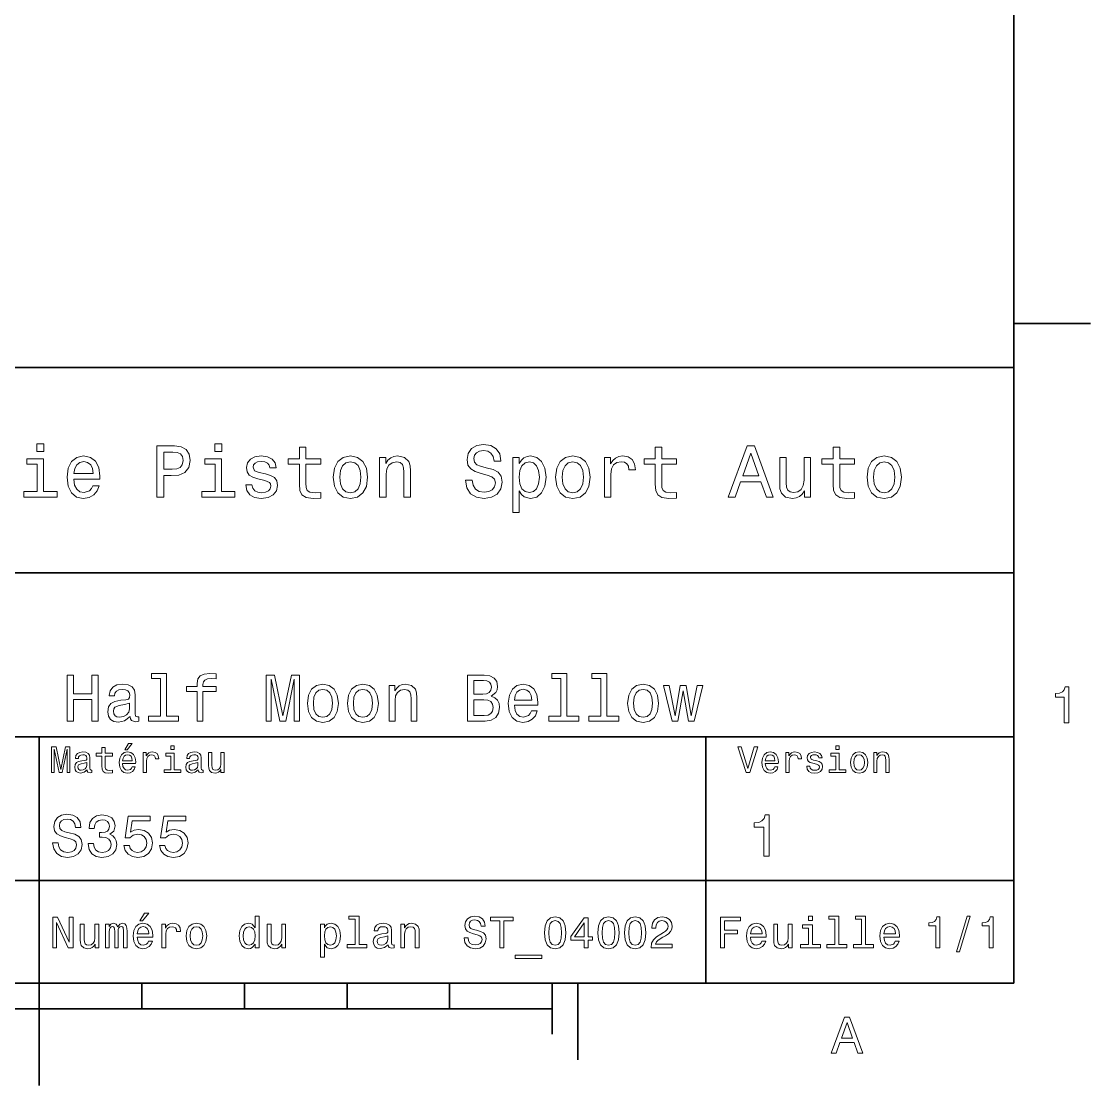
# Model space of a CAD drawing. Extents: x 0 to 210, y 0 to 297.
# Drawn here: x 103.3 to 207.5, y 0 to 103.8 of the extents above; entities that cross this region are included whole.
import ezdxf

# ---------------------------------------------------------------- set-up
doc = ezdxf.new("R2010")
doc.units = 0

msp = doc.modelspace()

# ---------------------------------------------------------------- linework, layer by layer
at = {"color": 7, "lineweight": 35}
for p, q in [((200, 10), (200, 287)), ((10, 70), (200, 70)), ((200, 70), (200, 10)), ((75, 50), (200, 50)), ((75, 34), (200, 34)), ((170, 10), (170, 34)), ((75, 20), (200, 20)), ((10, 10), (200, 10)), ((10, 10), (200, 10)), ((55, 7.5), (155, 7.5))]:
    msp.add_line(p, q, dxfattribs=at)
at = {"color": 7, "lineweight": 35, "ltscale": 0.1875}
for p, q in [((200, 74.300003), (207.5, 74.300003)), ((157.5, 10), (157.5, 2.5))]:
    msp.add_line(p, q, dxfattribs=at)
at = {"color": 7, "lineweight": 35, "ltscale": 0.35}
msp.add_line((105, 20), (105, 34), dxfattribs=at)
at = {"color": 7, "lineweight": 35, "ltscale": 0.25}
for q in [(105, 20), (105, 0)]:
    msp.add_line((105, 10), q, dxfattribs=at)
at = {"color": 7, "lineweight": 35, "ltscale": 0.0625}
for p, q in [((115, 10), (115, 7.5)), ((125, 10), (125, 7.5)), ((135, 10), (135, 7.5)), ((145, 10), (145, 7.5))]:
    msp.add_line(p, q, dxfattribs=at)
at = {"color": 7, "lineweight": 35, "ltscale": 0.125}
msp.add_line((155, 10), (155, 5), dxfattribs=at)
at = {"color": 7, "lineweight": 13}
for points in [[(105.439484, 62.554031), (104.769455, 62.554031), (104.769455, 61.833572), (105.439484, 61.833572)], [(122.788193, 62.554031), (122.118164, 62.554031), (122.118164, 61.833572), (122.788193, 61.833572)], [(116.46254, 57.381123), (117.125366, 57.381123), (117.125366, 59.492073), (117.860229, 59.492073), (118.60231, 59.528095), (119.193085, 59.780258), (119.574936, 60.270172), (119.70462, 60.940201), (119.603752, 61.559795), (119.315567, 62.013687), (118.840057, 62.287464), (118.19165, 62.381123), (116.46254, 62.381123)], [(118.011536, 61.76873), (118.44381, 61.725502), (118.760811, 61.588615), (118.948135, 61.336452), (119.01297, 60.940201), (118.940926, 60.522331), (118.746399, 60.270172), (118.414993, 60.140488), (117.961098, 60.104465), (117.125366, 60.104465), (117.125366, 61.76873)], [(130.353027, 60.579971), (130.353027, 58.64193), (130.396271, 58.015129), (130.597992, 57.582851), (131.00145, 57.330688), (131.685883, 57.244236), (132.435165, 57.280258), (132.435165, 57.827808), (131.887619, 57.78458), (131.390503, 57.842216), (131.123932, 58.022331), (131.008652, 58.324928), (130.987045, 58.75), (130.987045, 60.579971), (132.435165, 60.579971), (132.435165, 61.120316), (130.987045, 61.120316), (130.987045, 62.251438), (130.353027, 62.251438), (130.353027, 61.120316), (129.257935, 61.120316), (129.257935, 60.579971)], [(147.20462, 59.030979), (146.549011, 59.030979), (146.6931, 58.267288), (147.053329, 57.70533), (147.608078, 57.366714), (148.357361, 57.244236), (149.099442, 57.359509), (149.65419, 57.67651), (150.007217, 58.17363), (150.136902, 58.82925), (150.028839, 59.420029), (149.726242, 59.801872), (149.236328, 60.054031), (148.580704, 60.241352), (148.018738, 60.378242), (147.651306, 60.536743), (147.442383, 60.767288), (147.377533, 61.127522), (147.442383, 61.451729), (147.6297, 61.696686), (147.917877, 61.862389), (148.314133, 61.920029), (148.71759, 61.84798), (149.034592, 61.653458), (149.24353, 61.32925), (149.344391, 60.889767), (150.000015, 60.889767), (150.000015, 60.904179), (149.884735, 61.581409), (149.546127, 62.085732), (149.012985, 62.402737), (148.292526, 62.510807), (147.644104, 62.402737), (147.139786, 62.100143), (146.815582, 61.631844), (146.700302, 61.026657), (146.793961, 60.486309), (147.067734, 60.118874), (147.500015, 59.873917), (148.09079, 59.6866), (148.674362, 59.520893), (149.113846, 59.362389), (149.380417, 59.131844), (149.474075, 58.757202), (149.387619, 58.375359), (149.164276, 58.087173), (148.825668, 57.907059), (148.386185, 57.849422), (147.896271, 57.928673), (147.521637, 58.159222), (147.283875, 58.533859)], [(165.050446, 60.579971), (165.050446, 58.64193), (165.093658, 58.015129), (165.295395, 57.582851), (165.698853, 57.330688), (166.383301, 57.244236), (167.132568, 57.280258), (167.132568, 57.827808), (166.585022, 57.78458), (166.087906, 57.842216), (165.821335, 58.022331), (165.706055, 58.324928), (165.684448, 58.75), (165.684448, 60.579971), (167.132568, 60.579971), (167.132568, 61.120316), (165.684448, 61.120316), (165.684448, 62.251438), (165.050446, 62.251438), (165.050446, 61.120316), (163.955338, 61.120316), (163.955338, 60.579971)], [(172.175797, 57.381123), (172.838623, 57.381123), (173.364563, 58.850864), (175.360229, 58.850864), (175.886169, 57.381123), (176.563416, 57.381123), (174.733429, 62.388329), (173.998566, 62.388329)], [(173.595108, 59.463257), (174.365997, 61.667866), (175.136902, 59.463257)], [(182.399139, 60.579971), (182.399139, 58.64193), (182.442352, 58.015129), (182.644089, 57.582851), (183.047546, 57.330688), (183.731995, 57.244236), (184.481262, 57.280258), (184.481262, 57.827808), (183.933716, 57.78458), (183.4366, 57.842216), (183.170029, 58.022331), (183.054749, 58.324928), (183.033142, 58.75), (183.033142, 60.579971), (184.481262, 60.579971), (184.481262, 61.120316), (183.033142, 61.120316), (183.033142, 62.251438), (182.399139, 62.251438), (182.399139, 61.120316), (181.304031, 61.120316), (181.304031, 60.579971)], [(105.417877, 57.914265), (105.417877, 61.120316), (103.789627, 61.120316), (103.789627, 60.579971), (104.783867, 60.579971), (104.783867, 57.914265), (103.487038, 57.914265), (103.487038, 57.381123), (106.729111, 57.381123), (106.729111, 57.914265)], [(108.371765, 59.131844), (110.907784, 59.131844), (110.914993, 59.427231), (110.799713, 60.255764), (110.482712, 60.875359), (109.978394, 61.25), (109.308365, 61.386887), (108.65274, 61.242794), (108.148422, 60.839336), (107.824211, 60.183716), (107.708939, 59.319164), (107.817009, 58.432995), (108.141212, 57.78458), (108.638336, 57.381123), (109.286751, 57.244236), (109.848709, 57.337894), (110.309799, 57.582851), (110.648422, 57.971901), (110.842941, 58.490631), (110.216141, 58.490631), (110.086456, 58.20245), (109.899139, 57.986309), (109.365997, 57.8134), (108.955338, 57.892651), (108.645538, 58.14481), (108.44381, 58.555473), (108.371765, 59.110229)], [(108.371765, 59.664986), (108.451012, 60.162102), (108.645538, 60.529537), (108.940926, 60.75288), (109.329971, 60.83213), (109.711823, 60.75288), (110.00721, 60.529537), (110.187325, 60.162102), (110.252167, 59.664986)], [(122.766571, 57.914265), (122.766571, 61.120316), (121.138336, 61.120316), (121.138336, 60.579971), (122.132568, 60.579971), (122.132568, 57.914265), (120.835739, 57.914265), (120.835739, 57.381123), (124.07782, 57.381123), (124.07782, 57.914265)], [(127.060524, 59.636166), (126.448135, 59.780258), (125.994247, 59.945965), (125.842941, 60.28458), (125.886169, 60.522331), (126.037476, 60.695244), (126.282425, 60.803314), (126.635452, 60.846542), (126.974075, 60.803314), (127.240646, 60.67363), (127.413551, 60.479107), (127.485596, 60.219738), (128.105194, 60.219738), (128.105194, 60.23415), (127.997124, 60.70245), (127.701736, 61.069885), (127.240646, 61.30043), (126.635452, 61.386887), (126.023056, 61.30043), (125.57637, 61.062679), (125.295395, 60.709652), (125.208939, 60.262966), (125.273781, 59.830688), (125.47551, 59.528095), (125.806923, 59.311958), (126.289627, 59.16066), (126.995682, 58.987751), (127.427963, 58.807636), (127.543236, 58.663544), (127.586464, 58.447407), (127.521622, 58.180836), (127.348709, 57.979107), (127.067734, 57.849422), (126.693092, 57.806194), (126.296837, 57.849422), (126.008652, 58.000721), (125.814133, 58.245674), (125.734879, 58.584293), (125.122482, 58.584293), (125.223351, 58.007923), (125.518738, 57.590057), (125.987038, 57.337894), (126.635452, 57.244236), (127.312683, 57.337894), (127.809807, 57.590057), (128.112396, 57.993515), (128.220459, 58.519451), (128.14122, 58.973343), (127.917877, 59.283138), (127.550438, 59.484871)], [(133.65274, 59.311958), (133.768021, 58.432995), (134.099426, 57.78458), (134.625366, 57.381123), (135.331421, 57.244236), (136.030273, 57.381123), (136.556213, 57.777374), (136.887619, 58.425793), (137.010101, 59.311958), (136.887619, 60.190922), (136.556213, 60.846542), (136.030273, 61.242794), (135.331421, 61.386887), (134.625366, 61.242794), (134.099426, 60.839336), (133.768021, 60.190922)], [(134.301163, 59.319164), (134.365997, 59.967579), (134.567734, 60.435879), (134.891937, 60.72406), (135.331421, 60.824928), (135.763702, 60.72406), (136.087906, 60.443081), (136.289642, 59.967579), (136.361679, 59.319164), (136.289642, 58.663544), (136.087906, 58.188038), (135.763702, 57.899853), (135.331421, 57.806194), (134.891937, 57.899853), (134.567734, 58.188038), (134.365997, 58.663544)], [(138.177246, 57.381123), (138.811249, 57.381123), (138.811249, 59.614552), (138.876099, 60.12608), (139.085022, 60.500717), (139.409241, 60.731266), (139.841507, 60.817722), (140.187332, 60.745674), (140.403473, 60.551151), (140.511536, 60.226944), (140.547562, 59.794666), (140.547562, 57.381123), (141.181564, 57.381123), (141.181564, 59.924351), (141.15274, 60.435879), (141.023071, 60.86095), (140.597992, 61.25), (139.935165, 61.386887), (139.567734, 61.336452), (139.257935, 61.199566), (138.991364, 60.969017), (138.78244, 60.659222), (138.78244, 61.25), (138.177246, 61.25)], [(151.786758, 60.652016), (151.786758, 61.25), (151.152756, 61.25), (151.152756, 55.882565), (151.786758, 55.882565), (151.786758, 57.971901), (152.010101, 57.633286), (152.262268, 57.409943), (152.896271, 57.244236), (153.501465, 57.381123), (153.976959, 57.791786), (154.286758, 58.440201), (154.402039, 59.319164), (154.286758, 60.190922), (153.976959, 60.839336), (153.501465, 61.242794), (152.896271, 61.386887), (152.550446, 61.343658), (152.255066, 61.206772), (152.002899, 60.976223)], [(152.788208, 57.8134), (152.363129, 57.907059), (152.053329, 58.195244), (151.858795, 58.663544), (151.793961, 59.319164), (151.858795, 59.967579), (152.053329, 60.435879), (152.363129, 60.716858), (152.788208, 60.817722), (153.177246, 60.716858), (153.487045, 60.428673), (153.68158, 59.960373), (153.753616, 59.319164), (153.68158, 58.67075), (153.487045, 58.195244), (153.177246, 57.907059)], [(155.338623, 59.311958), (155.453903, 58.432995), (155.785309, 57.78458), (156.311249, 57.381123), (157.017303, 57.244236), (157.716156, 57.381123), (158.242096, 57.777374), (158.573502, 58.425793), (158.695984, 59.311958), (158.573502, 60.190922), (158.242096, 60.846542), (157.716156, 61.242794), (157.017303, 61.386887), (156.311249, 61.242794), (155.785309, 60.839336), (155.453903, 60.190922)], [(155.987045, 59.319164), (156.05188, 59.967579), (156.253616, 60.435879), (156.57782, 60.72406), (157.017303, 60.824928), (157.449585, 60.72406), (157.773788, 60.443081), (157.975525, 59.967579), (158.047562, 59.319164), (157.975525, 58.663544), (157.773788, 58.188038), (157.449585, 57.899853), (157.017303, 57.806194), (156.57782, 57.899853), (156.253616, 58.188038), (156.05188, 58.663544)], [(160.100876, 57.381123), (160.734879, 57.381123), (160.734879, 59.592937), (160.799713, 60.12608), (160.994247, 60.507923), (161.311249, 60.738472), (161.736328, 60.817722), (162.053314, 60.767288), (162.291077, 60.623199), (162.435181, 60.378242), (162.485596, 60.046829), (163.126816, 60.046829), (163.040359, 60.630402), (162.802612, 61.048271), (162.406342, 61.30043), (161.865997, 61.386887), (161.498566, 61.32925), (161.181564, 61.185158), (160.900589, 60.940201), (160.677246, 60.608788), (160.677246, 61.25), (160.100876, 61.25)], [(180.194519, 61.25), (179.560516, 61.25), (179.560516, 59.016571), (179.488464, 58.497837), (179.279541, 58.123196), (178.955322, 57.892651), (178.530258, 57.820602), (178.19165, 57.878242), (177.97551, 58.051151), (177.853027, 58.346542), (177.824219, 58.764408), (177.824219, 61.25), (177.190201, 61.25), (177.190201, 58.706772), (177.211823, 58.195244), (177.348694, 57.770172), (177.766571, 57.381123), (178.4366, 57.244236), (178.796829, 57.294666), (179.106628, 57.424351), (179.373199, 57.647694), (179.58934, 57.971901), (179.58934, 57.381123), (180.194519, 57.381123)], [(185.698853, 59.311958), (185.814117, 58.432995), (186.145538, 57.78458), (186.671478, 57.381123), (187.377518, 57.244236), (188.076355, 57.381123), (188.602295, 57.777374), (188.933716, 58.425793), (189.056183, 59.311958), (188.933716, 60.190922), (188.602295, 60.846542), (188.076355, 61.242794), (187.377518, 61.386887), (186.671478, 61.242794), (186.145538, 60.839336), (185.814117, 60.190922)], [(186.34726, 59.319164), (186.412109, 59.967579), (186.613831, 60.435879), (186.938034, 60.72406), (187.377518, 60.824928), (187.809799, 60.72406), (188.134003, 60.443081), (188.335724, 59.967579), (188.407776, 59.319164), (188.335724, 58.663544), (188.134003, 58.188038), (187.809799, 57.899853), (187.377518, 57.806194), (186.938034, 57.899853), (186.613831, 58.188038), (186.412109, 58.663544)], [(107.719742, 35.530258), (108.322769, 35.530258), (108.322769, 37.644093), (110.125366, 37.644093), (110.125366, 35.530258), (110.721909, 35.530258), (110.721909, 40.030258), (110.125366, 40.030258), (110.125366, 38.195244), (108.322769, 38.195244), (108.322769, 40.030258), (107.719742, 40.030258)], [(116.823494, 39.706051), (116.823494, 36.010086), (115.649857, 36.010086), (115.649857, 35.530258), (118.561241, 35.530258), (118.561241, 36.010086), (117.394096, 36.010086), (117.394096, 40.185879), (115.92868, 40.185879), (115.92868, 39.706051)], [(120.383293, 38.409222), (120.383293, 35.530258), (120.953896, 35.530258), (120.953896, 38.409222), (122.250725, 38.409222), (122.250725, 38.895531), (120.953896, 38.895531), (120.953896, 39.109509), (120.999283, 39.368874), (121.148422, 39.543945), (121.401299, 39.647694), (121.764412, 39.6866), (122.250725, 39.66066), (122.250725, 40.153458), (121.634735, 40.185879), (121.077095, 40.127522), (120.688049, 39.95245), (120.454613, 39.647694), (120.383293, 39.213257), (120.383293, 38.895531), (119.33934, 38.895531), (119.33934, 38.409222)], [(127.120323, 35.530258), (127.619598, 35.530258), (127.619598, 39.615273), (128.46254, 35.530258), (129.020172, 35.530258), (129.856628, 39.615273), (129.856628, 35.530258), (130.362396, 35.530258), (130.362396, 40.030258), (129.571335, 40.030258), (128.741364, 36.061958), (127.917877, 40.030258), (127.120323, 40.030258)], [(149.069168, 37.961815), (149.523056, 38.337894), (149.639771, 38.590778), (149.67868, 38.902016), (149.594391, 39.388329), (149.341507, 39.738472), (148.932999, 39.95245), (148.362396, 40.030258), (146.760803, 40.030258), (146.760803, 35.530258), (148.453171, 35.530258), (149.056198, 35.621037), (149.503601, 35.886887), (149.782425, 36.308357), (149.879684, 36.87896), (149.82132, 37.261528), (149.66571, 37.57925), (149.412827, 37.812679)], [(155.858063, 39.706051), (155.858063, 36.010086), (154.684448, 36.010086), (154.684448, 35.530258), (157.595825, 35.530258), (157.595825, 36.010086), (156.42868, 36.010086), (156.42868, 40.185879), (154.963257, 40.185879), (154.963257, 39.706051)], [(159.761536, 39.706051), (159.761536, 36.010086), (158.587891, 36.010086), (158.587891, 35.530258), (161.499283, 35.530258), (161.499283, 36.010086), (160.332138, 36.010086), (160.332138, 40.185879), (158.866714, 40.185879), (158.866714, 39.706051)], [(113.853752, 35.98415), (113.853752, 35.964695), (113.886169, 35.744236), (113.983437, 35.588615), (114.391937, 35.465416), (114.709656, 35.517288), (114.709656, 35.958214), (114.573494, 35.938759), (114.391937, 36.023052), (114.359512, 36.282421), (114.359512, 38.085014), (114.281708, 38.545387), (114.054764, 38.869595), (113.659225, 39.064121), (113.101593, 39.135445), (112.556923, 39.057636), (112.154907, 38.837173), (111.902023, 38.493515), (111.817726, 38.039623), (111.817726, 38.000721), (112.329979, 38.000721), (112.375366, 38.273052), (112.518013, 38.467579), (112.75145, 38.584293), (113.082138, 38.629681), (113.399864, 38.59726), (113.626808, 38.5), (113.76297, 38.331409), (113.808365, 38.09798), (113.782425, 37.825645), (113.67868, 37.68948), (113.419312, 37.624638), (112.932999, 37.572765), (112.375366, 37.456051), (111.979828, 37.248558), (111.746399, 36.924351), (111.675079, 36.444523), (111.739922, 36.016571), (111.940926, 35.698845), (112.265137, 35.497837), (112.71254, 35.426514), (113.315567, 35.562679)], [(131.134003, 37.268009), (131.237762, 36.476944), (131.536026, 35.893372), (132.009369, 35.530258), (132.644821, 35.407059), (133.273773, 35.530258), (133.747131, 35.886887), (134.045395, 36.470459), (134.155624, 37.268009), (134.045395, 38.059078), (133.747131, 38.649136), (133.273773, 39.005764), (132.644821, 39.135445), (132.009369, 39.005764), (131.536026, 38.642651), (131.237762, 38.059078)], [(131.71759, 37.274494), (131.77594, 37.858067), (131.957504, 38.279537), (132.249283, 38.538902), (132.644821, 38.629681), (133.033875, 38.538902), (133.325653, 38.286022), (133.507202, 37.858067), (133.572052, 37.274494), (133.507202, 36.684437), (133.325653, 36.256481), (133.033875, 35.997116), (132.644821, 35.912823), (132.249283, 35.997116), (131.957504, 36.256481), (131.77594, 36.684437)], [(135.037476, 37.268009), (135.14122, 36.476944), (135.439484, 35.893372), (135.912827, 35.530258), (136.548279, 35.407059), (137.177246, 35.530258), (137.650574, 35.886887), (137.948853, 36.470459), (138.059082, 37.268009), (137.948853, 38.059078), (137.650574, 38.649136), (137.177246, 39.005764), (136.548279, 39.135445), (135.912827, 39.005764), (135.439484, 38.642651), (135.14122, 38.059078)], [(135.621048, 37.274494), (135.679398, 37.858067), (135.860962, 38.279537), (136.15274, 38.538902), (136.548279, 38.629681), (136.937317, 38.538902), (137.229111, 38.286022), (137.410675, 37.858067), (137.47551, 37.274494), (137.410675, 36.684437), (137.229111, 36.256481), (136.937317, 35.997116), (136.548279, 35.912823), (136.15274, 35.997116), (135.860962, 36.256481), (135.679398, 36.684437)], [(139.109512, 35.530258), (139.680115, 35.530258), (139.680115, 37.540344), (139.73848, 38.000721), (139.926514, 38.337894), (140.218307, 38.545387), (140.607361, 38.623199), (140.918594, 38.558357), (141.113113, 38.383286), (141.210373, 38.091499), (141.242798, 37.70245), (141.242798, 35.530258), (141.8134, 35.530258), (141.8134, 37.819164), (141.787476, 38.279537), (141.670746, 38.662102), (141.288193, 39.012245), (140.69165, 39.135445), (140.360962, 39.090057), (140.082138, 38.966858), (139.842224, 38.759365), (139.654175, 38.480545), (139.654175, 39.012245), (139.109512, 39.012245)], [(148.239197, 38.162823), (147.357361, 38.162823), (147.357361, 39.492073), (148.291077, 39.492073), (148.641205, 39.453171), (148.887604, 39.336452), (149.036743, 39.135445), (149.088623, 38.837173), (149.030258, 38.538902), (148.874634, 38.331409), (148.608795, 38.201729)], [(151.319168, 37.105907), (153.601593, 37.105907), (153.608063, 37.371758), (153.504333, 38.117435), (153.219025, 38.675072), (152.765137, 39.012245), (152.162109, 39.135445), (151.572052, 39.005764), (151.118164, 38.642651), (150.82637, 38.052593), (150.722626, 37.274494), (150.819885, 36.476944), (151.111679, 35.893372), (151.559082, 35.530258), (152.142654, 35.407059), (152.648422, 35.491352), (153.0634, 35.711815), (153.368164, 36.061958), (153.543228, 36.528816), (152.979111, 36.528816), (152.862396, 36.269451), (152.693802, 36.074928), (152.213974, 35.919308), (151.844391, 35.990631), (151.565567, 36.217579), (151.384003, 36.587173), (151.319168, 37.086452)], [(151.319168, 37.585735), (151.390488, 38.033138), (151.565567, 38.363831), (151.831421, 38.564842), (152.181549, 38.636166), (152.525223, 38.564842), (152.791077, 38.363831), (152.953171, 38.033138), (153.011536, 37.585735)], [(162.361664, 37.268009), (162.465424, 36.476944), (162.763687, 35.893372), (163.23703, 35.530258), (163.872482, 35.407059), (164.501434, 35.530258), (164.974792, 35.886887), (165.273056, 36.470459), (165.383286, 37.268009), (165.273056, 38.059078), (164.974792, 38.649136), (164.501434, 39.005764), (163.872482, 39.135445), (163.23703, 39.005764), (162.763687, 38.642651), (162.465424, 38.059078)], [(162.945251, 37.274494), (163.003601, 37.858067), (163.18515, 38.279537), (163.476944, 38.538902), (163.872482, 38.629681), (164.261536, 38.538902), (164.553314, 38.286022), (164.734863, 37.858067), (164.799713, 37.274494), (164.734863, 36.684437), (164.553314, 36.256481), (164.261536, 35.997116), (163.872482, 35.912823), (163.476944, 35.997116), (163.18515, 36.256481), (163.003601, 36.684437)], [(167.257202, 35.530258), (167.77594, 38.48703), (168.294678, 35.530258), (168.83934, 35.530258), (169.695251, 39.012245), (169.144089, 39.012245), (168.567001, 36.055473), (168.054749, 39.012245), (167.490631, 39.012245), (166.978394, 36.055473), (166.401306, 39.012245), (165.856628, 39.012245), (166.71254, 35.530258)], [(204.909225, 35.366787), (205.368164, 35.366787), (205.368164, 38.892002), (205.025223, 38.892002), (204.934448, 38.584366), (204.752884, 38.377594), (204.47551, 38.256557), (204.092224, 38.216209), (204.092224, 37.858143), (204.909225, 37.858143)], [(148.381851, 36.068443), (147.357361, 36.068443), (147.357361, 37.618156), (148.323486, 37.618156), (148.731995, 37.572765), (149.023773, 37.4366), (149.198853, 37.203171), (149.257202, 36.865993), (149.198853, 36.509365), (149.036743, 36.262966), (148.764404, 36.113831)], [(113.78891, 36.749279), (113.711098, 36.412102), (113.503609, 36.152737), (113.192368, 35.98415), (112.809799, 35.925793), (112.563408, 35.958214), (112.388336, 36.061958), (112.278107, 36.243515), (112.245682, 36.496395), (112.271622, 36.723343), (112.375366, 36.885445), (112.790352, 37.067001), (113.315567, 37.14481), (113.78891, 37.30043)], [(106.183716, 30.530979), (106.461098, 30.530979), (106.461098, 32.80043), (106.929398, 30.530979), (107.239197, 30.530979), (107.703888, 32.80043), (107.703888, 30.530979), (107.984871, 30.530979), (107.984871, 33.030979), (107.545387, 33.030979), (107.084297, 30.826368), (106.626801, 33.030979), (106.183716, 33.030979)], [(109.656342, 30.78314), (109.656342, 30.772333), (109.674355, 30.649855), (109.728386, 30.5634), (109.95533, 30.494957), (110.131844, 30.523775), (110.131844, 30.768732), (110.056198, 30.757925), (109.95533, 30.804754), (109.937317, 30.948847), (109.937317, 31.950287), (109.894089, 32.206051), (109.768013, 32.386166), (109.548271, 32.494236), (109.238472, 32.533859), (108.935883, 32.490635), (108.71254, 32.368156), (108.572044, 32.177231), (108.525215, 31.925072), (108.525215, 31.903458), (108.809799, 31.903458), (108.835014, 32.054756), (108.914268, 32.162823), (109.043945, 32.227665), (109.227669, 32.25288), (109.404175, 32.234871), (109.530258, 32.180836), (109.605911, 32.087173), (109.631126, 31.957493), (109.616714, 31.806194), (109.559074, 31.730547), (109.414986, 31.694523), (109.144814, 31.665705), (108.835014, 31.600864), (108.615273, 31.48559), (108.485588, 31.305475), (108.445969, 31.038904), (108.481987, 30.801151), (108.593658, 30.62464), (108.773773, 30.512968), (109.022331, 30.473343), (109.357346, 30.54899)], [(111.100861, 32.130402), (111.100861, 31.161383), (111.122482, 30.847982), (111.223343, 30.631844), (111.425072, 30.505762), (111.767288, 30.462536), (112.14193, 30.480547), (112.14193, 30.754322), (111.868156, 30.732708), (111.619598, 30.761526), (111.486313, 30.851583), (111.428673, 31.002882), (111.41787, 31.215418), (111.41787, 32.130402), (112.14193, 32.130402), (112.14193, 32.400574), (111.41787, 32.400574), (111.41787, 32.966137), (111.100861, 32.966137), (111.100861, 32.400574), (110.553314, 32.400574), (110.553314, 32.130402)], [(113.121758, 31.40634), (114.389771, 31.40634), (114.393372, 31.554033), (114.335739, 31.9683), (114.177231, 32.278099), (113.925072, 32.465416), (113.590057, 32.533859), (113.262245, 32.461815), (113.010086, 32.260086), (112.847984, 31.932276), (112.790344, 31.5), (112.844383, 31.056915), (113.006485, 30.732708), (113.255043, 30.530979), (113.579254, 30.462536), (113.860229, 30.509365), (114.090775, 30.631844), (114.260086, 30.826368), (114.357346, 31.085733), (114.043945, 31.085733), (113.979111, 30.941643), (113.885445, 30.833572), (113.618874, 30.747118), (113.413544, 30.786743), (113.258644, 30.912823), (113.157784, 31.118155), (113.121758, 31.395533)], [(113.341499, 32.728386), (113.554031, 32.728386), (114.054756, 33.340778), (113.701729, 33.340778)], [(115.131844, 30.530979), (115.448845, 30.530979), (115.448845, 31.636887), (115.48127, 31.903458), (115.578529, 32.094379), (115.73703, 32.209652), (115.94957, 32.249279), (116.10807, 32.224064), (116.226944, 32.152016), (116.298988, 32.029537), (116.324203, 31.863832), (116.644814, 31.863832), (116.601585, 32.155621), (116.482712, 32.364552), (116.284584, 32.490635), (116.014412, 32.533859), (115.830688, 32.505043), (115.672188, 32.432995), (115.5317, 32.310516), (115.420029, 32.144814), (115.420029, 32.465416), (115.131844, 32.465416)], [(118.150574, 30.79755), (118.150574, 32.400574), (117.336456, 32.400574), (117.336456, 32.130402), (117.833572, 32.130402), (117.833572, 30.79755), (117.185158, 30.79755), (117.185158, 30.530979), (118.806198, 30.530979), (118.806198, 30.79755)], [(118.161385, 33.117435), (117.82637, 33.117435), (117.82637, 32.757202), (118.161385, 32.757202)], [(120.499283, 30.78314), (120.499283, 30.772333), (120.517288, 30.649855), (120.571327, 30.5634), (120.798271, 30.494957), (120.974785, 30.523775), (120.974785, 30.768732), (120.899132, 30.757925), (120.798271, 30.804754), (120.780258, 30.948847), (120.780258, 31.950287), (120.73703, 32.206051), (120.610947, 32.386166), (120.391212, 32.494236), (120.081413, 32.533859), (119.778816, 32.490635), (119.555473, 32.368156), (119.414986, 32.177231), (119.368156, 31.925072), (119.368156, 31.903458), (119.65274, 31.903458), (119.677956, 32.054756), (119.757202, 32.162823), (119.886887, 32.227665), (120.070602, 32.25288), (120.247116, 32.234871), (120.373199, 32.180836), (120.448845, 32.087173), (120.47406, 31.957493), (120.459656, 31.806194), (120.402016, 31.730547), (120.257927, 31.694523), (119.987755, 31.665705), (119.677956, 31.600864), (119.458214, 31.48559), (119.328529, 31.305475), (119.288902, 31.038904), (119.324928, 30.801151), (119.4366, 30.62464), (119.616714, 30.512968), (119.865273, 30.473343), (120.200287, 30.54899)], [(123.010086, 32.465416), (122.693085, 32.465416), (122.693085, 31.348703), (122.657059, 31.089336), (122.552597, 30.902016), (122.390488, 30.786743), (122.177956, 30.750719), (122.008644, 30.779539), (121.900574, 30.865993), (121.83934, 31.013687), (121.824928, 31.222622), (121.824928, 32.465416), (121.507927, 32.465416), (121.507927, 31.193804), (121.51873, 30.93804), (121.587173, 30.725504), (121.796112, 30.530979), (122.131119, 30.462536), (122.311241, 30.487751), (122.466141, 30.552593), (122.599426, 30.664265), (122.707489, 30.826368), (122.707489, 30.530979), (123.010086, 30.530979)], [(174.71109, 33.03458), (174.08429, 30.905619), (173.439484, 33.03458), (173.09726, 33.03458), (173.904175, 30.530979), (174.264404, 30.530979), (175.053314, 33.03458)], [(175.784576, 31.40634), (177.052597, 31.40634), (177.056198, 31.554033), (176.998566, 31.9683), (176.840057, 32.278099), (176.587891, 32.465416), (176.252884, 32.533859), (175.925079, 32.461815), (175.672913, 32.260086), (175.510803, 31.932276), (175.453171, 31.5), (175.507202, 31.056915), (175.669312, 30.732708), (175.917862, 30.530979), (176.242081, 30.462536), (176.523056, 30.509365), (176.753601, 30.631844), (176.922913, 30.826368), (177.020172, 31.085733), (176.706772, 31.085733), (176.641937, 30.941643), (176.548264, 30.833572), (176.281708, 30.747118), (176.07637, 30.786743), (175.921463, 30.912823), (175.820602, 31.118155), (175.784576, 31.395533)], [(177.794662, 30.530979), (178.111664, 30.530979), (178.111664, 31.636887), (178.144089, 31.903458), (178.241348, 32.094379), (178.399857, 32.209652), (178.612396, 32.249279), (178.770889, 32.224064), (178.889771, 32.152016), (178.961823, 32.029537), (178.98703, 31.863832), (179.307632, 31.863832), (179.264404, 32.155621), (179.145538, 32.364552), (178.947403, 32.490635), (178.677231, 32.533859), (178.493515, 32.505043), (178.335022, 32.432995), (178.194519, 32.310516), (178.082855, 32.144814), (178.082855, 32.465416), (177.794662, 32.465416)], [(180.791794, 31.658501), (180.485596, 31.730547), (180.258652, 31.8134), (180.182999, 31.982708), (180.204605, 32.101585), (180.280258, 32.188038), (180.40274, 32.242073), (180.579254, 32.263687), (180.748566, 32.242073), (180.881851, 32.177231), (180.968292, 32.079971), (181.004318, 31.950287), (181.314117, 31.950287), (181.314117, 31.957493), (181.260086, 32.191643), (181.112396, 32.375359), (180.881851, 32.490635), (180.579254, 32.533859), (180.273056, 32.490635), (180.049713, 32.371758), (179.909225, 32.195244), (179.865997, 31.971901), (179.898422, 31.755764), (179.999283, 31.604465), (180.164993, 31.496397), (180.406342, 31.420748), (180.759369, 31.334293), (180.97551, 31.244236), (181.033142, 31.17219), (181.054749, 31.064121), (181.022339, 30.930836), (180.935883, 30.829971), (180.795395, 30.765129), (180.608063, 30.743515), (180.409943, 30.765129), (180.265854, 30.840778), (180.168594, 30.963255), (180.128967, 31.132565), (179.822769, 31.132565), (179.873199, 30.844379), (180.020889, 30.635447), (180.255051, 30.509365), (180.579254, 30.462536), (180.917862, 30.509365), (181.166428, 30.635447), (181.317719, 30.837175), (181.371765, 31.100143), (181.332138, 31.327089), (181.220459, 31.481987), (181.036743, 31.582851)], [(182.981995, 30.79755), (182.981995, 32.400574), (182.167862, 32.400574), (182.167862, 32.130402), (182.664978, 32.130402), (182.664978, 30.79755), (182.016571, 30.79755), (182.016571, 30.530979), (183.637604, 30.530979), (183.637604, 30.79755)], [(182.992798, 33.117435), (182.657776, 33.117435), (182.657776, 32.757202), (182.992798, 32.757202)], [(184.087891, 31.496397), (184.145538, 31.056915), (184.311234, 30.732708), (184.574203, 30.530979), (184.927231, 30.462536), (185.276657, 30.530979), (185.539627, 30.729107), (185.705338, 31.053314), (185.766571, 31.496397), (185.705338, 31.935879), (185.539627, 32.263687), (185.276657, 32.461815), (184.927231, 32.533859), (184.574203, 32.461815), (184.311234, 32.260086), (184.145538, 31.935879)], [(186.350143, 30.530979), (186.667145, 30.530979), (186.667145, 31.647694), (186.69957, 31.903458), (186.804031, 32.090778), (186.966141, 32.206051), (187.182281, 32.249279), (187.355194, 32.213257), (187.463257, 32.115993), (187.517288, 31.95389), (187.535309, 31.737751), (187.535309, 30.530979), (187.85231, 30.530979), (187.85231, 31.802593), (187.837891, 32.058357), (187.773056, 32.270893), (187.560516, 32.465416), (187.229111, 32.533859), (187.045395, 32.508644), (186.890488, 32.440201), (186.757202, 32.324928), (186.65274, 32.170029), (186.65274, 32.465416), (186.350143, 32.465416)], [(109.620316, 31.208212), (109.577087, 31.020893), (109.461815, 30.876801), (109.288902, 30.78314), (109.07637, 30.750719), (108.939484, 30.768732), (108.842216, 30.826368), (108.780983, 30.927233), (108.76297, 31.067722), (108.777374, 31.193804), (108.835014, 31.283861), (109.065559, 31.384726), (109.357346, 31.427954), (109.620316, 31.514408)], [(113.121758, 31.672911), (113.161385, 31.921469), (113.258644, 32.105186), (113.406342, 32.216858), (113.600868, 32.256485), (113.791786, 32.216858), (113.939484, 32.105186), (114.029541, 31.921469), (114.061958, 31.672911)], [(120.463257, 31.208212), (120.420029, 31.020893), (120.304756, 30.876801), (120.131844, 30.78314), (119.919312, 30.750719), (119.782417, 30.768732), (119.685158, 30.826368), (119.623917, 30.927233), (119.605911, 31.067722), (119.620316, 31.193804), (119.677956, 31.283861), (119.908501, 31.384726), (120.200287, 31.427954), (120.463257, 31.514408)], [(175.784576, 31.672911), (175.824203, 31.921469), (175.921463, 32.105186), (176.069168, 32.216858), (176.263687, 32.256485), (176.454605, 32.216858), (176.60231, 32.105186), (176.692368, 31.921469), (176.724777, 31.672911)], [(184.412109, 31.5), (184.444519, 31.824207), (184.545395, 32.058357), (184.707489, 32.20245), (184.927231, 32.25288), (185.143372, 32.20245), (185.305481, 32.061958), (185.406342, 31.824207), (185.442368, 31.5), (185.406342, 31.17219), (185.305481, 30.934437), (185.143372, 30.790344), (184.927231, 30.743515), (184.707489, 30.790344), (184.545395, 30.934437), (184.444519, 31.17219)], [(106.824211, 23.680117), (106.299713, 23.680117), (106.414986, 23.069164), (106.703171, 22.619596), (107.146973, 22.348703), (107.746399, 22.250721), (108.340057, 22.342941), (108.783859, 22.596542), (109.066284, 22.994238), (109.170029, 23.518732), (109.083572, 23.991356), (108.841499, 24.296831), (108.44957, 24.49856), (107.925072, 24.648417), (107.475502, 24.757925), (107.181557, 24.884727), (107.014412, 25.069164), (106.96254, 25.357349), (107.014412, 25.616714), (107.164268, 25.812681), (107.394814, 25.945246), (107.711815, 25.991356), (108.034584, 25.933718), (108.288185, 25.778099), (108.45533, 25.518732), (108.536026, 25.167149), (109.060516, 25.167149), (109.060516, 25.178675), (108.9683, 25.720463), (108.697403, 26.12392), (108.270897, 26.377522), (107.694527, 26.463978), (107.175789, 26.377522), (106.772331, 26.135448), (106.51297, 25.760807), (106.420746, 25.276657), (106.495674, 24.844381), (106.714699, 24.550434), (107.060516, 24.354467), (107.533142, 24.204613), (108, 24.072046), (108.351585, 23.945246), (108.564842, 23.760807), (108.639771, 23.461096), (108.570602, 23.155621), (108.39193, 22.925074), (108.12104, 22.780981), (107.769455, 22.734871), (107.377518, 22.798271), (107.077812, 22.98271), (106.887611, 23.282421)], [(109.752159, 23.616716), (109.752159, 23.57637), (109.844383, 23.023056), (110.115273, 22.60807), (110.541786, 22.342941), (111.106628, 22.244957), (111.706055, 22.342941), (112.155617, 22.596542), (112.443802, 23), (112.547546, 23.518732), (112.501442, 23.858791), (112.374641, 24.135448), (112.167145, 24.348703), (111.890488, 24.504324), (112.265129, 24.815563), (112.397697, 25.311239), (112.311241, 25.760807), (112.0634, 26.100864), (111.659943, 26.314121), (111.106628, 26.38905), (110.587898, 26.296831), (110.190201, 26.043228), (109.930832, 25.639771), (109.844383, 25.103746), (109.844383, 25.063402), (110.357346, 25.063402), (110.403458, 25.432278), (110.553314, 25.697407), (110.795387, 25.858791), (111.135445, 25.916428), (111.435158, 25.870317), (111.654175, 25.749281), (111.786743, 25.553314), (111.838615, 25.288185), (111.786743, 25.005764), (111.648415, 24.815563), (111.406342, 24.700289), (111.077812, 24.665707), (110.853027, 24.671471), (110.853027, 24.216139), (111.135445, 24.227667), (111.498558, 24.175793), (111.769455, 24.037464), (111.930832, 23.812681), (111.988472, 23.518732), (111.925072, 23.184439), (111.757927, 22.9366), (111.492798, 22.780981), (111.141212, 22.729107), (110.778099, 22.786745), (110.51297, 22.959656), (110.345825, 23.236313), (110.282417, 23.616716)], [(113.244957, 23.40346), (113.371758, 22.930836), (113.654175, 22.56196), (114.069168, 22.331413), (114.599426, 22.244957), (115.181557, 22.348703), (115.636887, 22.631124), (115.925072, 23.080692), (116.034584, 23.657061), (115.9366, 24.193085), (115.659943, 24.613834), (115.227669, 24.884727), (114.668587, 24.98271), (114.236313, 24.913546), (113.902016, 24.723343), (114.0634, 25.801153), (115.815559, 25.801153), (115.815559, 26.273777), (113.677231, 26.273777), (113.360229, 24.152739), (113.821327, 24.152739), (114.155617, 24.423632), (114.58213, 24.521614), (114.951012, 24.458214), (115.233429, 24.273777), (115.412102, 23.991356), (115.475502, 23.628242), (115.412102, 23.265131), (115.227669, 22.98271), (114.945244, 22.804035), (114.58213, 22.740635), (114.276657, 22.780981), (114.040344, 22.913546), (113.867432, 23.121038), (113.780983, 23.40346)], [(116.714699, 23.40346), (116.841499, 22.930836), (117.123917, 22.56196), (117.538902, 22.331413), (118.069168, 22.244957), (118.651299, 22.348703), (119.106628, 22.631124), (119.394814, 23.080692), (119.504318, 23.657061), (119.406342, 24.193085), (119.129684, 24.613834), (118.697403, 24.884727), (118.138329, 24.98271), (117.706055, 24.913546), (117.371758, 24.723343), (117.533142, 25.801153), (119.285301, 25.801153), (119.285301, 26.273777), (117.146973, 26.273777), (116.829971, 24.152739), (117.291069, 24.152739), (117.625359, 24.423632), (118.051872, 24.521614), (118.420746, 24.458214), (118.703171, 24.273777), (118.881844, 23.991356), (118.945244, 23.628242), (118.881844, 23.265131), (118.697403, 22.98271), (118.414986, 22.804035), (118.051872, 22.740635), (117.746399, 22.780981), (117.510086, 22.913546), (117.337173, 23.121038), (117.250717, 23.40346)], [(175.631119, 22.360231), (176.155624, 22.360231), (176.155624, 26.38905), (175.763687, 26.38905), (175.659943, 26.037464), (175.452454, 25.801153), (175.135452, 25.662825), (174.697403, 25.616714), (174.697403, 25.207493), (175.631119, 25.207493)], [(114.809799, 16.065563), (115.064842, 16.065563), (115.66571, 16.800432), (115.242073, 16.800432)], [(106.315559, 13.428675), (106.674355, 13.428675), (106.674355, 15.888329), (107.824211, 13.428675), (108.286743, 13.428675), (108.286743, 16.428675), (107.92363, 16.428675), (107.92363, 13.969021), (106.786743, 16.428675), (106.315559, 16.428675)], [(110.798271, 15.75), (110.41787, 15.75), (110.41787, 14.409943), (110.374641, 14.098703), (110.249283, 13.873919), (110.054756, 13.735591), (109.799713, 13.692364), (109.596542, 13.726946), (109.466858, 13.830692), (109.393372, 14.007925), (109.376083, 14.258646), (109.376083, 15.75), (108.995674, 15.75), (108.995674, 14.224064), (109.008644, 13.917148), (109.090775, 13.662104), (109.341499, 13.428675), (109.743515, 13.346542), (109.959656, 13.376801), (110.145531, 13.454611), (110.305473, 13.588617), (110.435158, 13.783141), (110.435158, 13.428675), (110.798271, 13.428675)], [(111.459656, 13.428675), (111.809799, 13.428675), (111.809799, 14.980548), (111.831413, 15.213978), (111.896255, 15.382565), (111.995674, 15.481989), (112.125359, 15.520894), (112.229111, 15.486312), (112.298271, 15.399857), (112.332855, 15.252882), (112.345825, 15.058358), (112.345825, 13.428675), (112.674355, 13.428675), (112.674355, 14.980548), (112.695969, 15.209655), (112.760811, 15.378242), (112.864555, 15.481989), (112.99424, 15.520894), (113.097984, 15.486312), (113.167145, 15.399857), (113.210373, 15.058358), (113.210373, 13.428675), (113.560516, 13.428675), (113.560516, 15.032421), (113.538902, 15.365274), (113.469742, 15.620317), (113.331413, 15.775937), (113.106628, 15.832133), (112.842941, 15.745678), (112.639771, 15.494957), (112.479828, 15.741355), (112.211815, 15.832133), (111.965416, 15.745678), (111.796829, 15.503603), (111.796829, 15.75), (111.459656, 15.75)], [(114.546112, 14.479107), (116.067726, 14.479107), (116.072044, 14.656341), (116.002884, 15.153459), (115.812683, 15.525217), (115.510086, 15.75), (115.10807, 15.832133), (114.714699, 15.745678), (114.412102, 15.503603), (114.217583, 15.110231), (114.148415, 14.591499), (114.213257, 14.059798), (114.407784, 13.67075), (114.706055, 13.428675), (115.0951, 13.346542), (115.432281, 13.402739), (115.708939, 13.549712), (115.912102, 13.783141), (116.028816, 14.09438), (115.65274, 14.09438), (115.574928, 13.92147), (115.46254, 13.791787), (115.142654, 13.688041), (114.896255, 13.735591), (114.710373, 13.886888), (114.58934, 14.133286), (114.546112, 14.466139)], [(116.958214, 13.428675), (117.338615, 13.428675), (117.338615, 14.755764), (117.377525, 15.075649), (117.49424, 15.304755), (117.684441, 15.443084), (117.939484, 15.490635), (118.129684, 15.460375), (118.272339, 15.373919), (118.358788, 15.226946), (118.389053, 15.028098), (118.773773, 15.028098), (118.721901, 15.378242), (118.579254, 15.628963), (118.341499, 15.78026), (118.017288, 15.832133), (117.796829, 15.797551), (117.606628, 15.711096), (117.438042, 15.564121), (117.304031, 15.365274), (117.304031, 15.75), (116.958214, 15.75)], [(119.305473, 14.587176), (119.374641, 14.059798), (119.573486, 13.67075), (119.889053, 13.428675), (120.312683, 13.346542), (120.731987, 13.428675), (121.047554, 13.666427), (121.246399, 14.055476), (121.319885, 14.587176), (121.246399, 15.114553), (121.047554, 15.507925), (120.731987, 15.745678), (120.312683, 15.832133), (119.889053, 15.745678), (119.573486, 15.503603), (119.374641, 15.114553)], [(126.048996, 13.787464), (126.048996, 13.428675), (126.429398, 13.428675), (126.429398, 16.532421), (126.053314, 16.532421), (126.053314, 15.395534), (125.763687, 15.724064), (125.586456, 15.801874), (125.383286, 15.832133), (125.015854, 15.745678), (124.730545, 15.503603), (124.54467, 15.114553), (124.479828, 14.591499), (124.54467, 14.068444), (124.730545, 13.675073), (125.015854, 13.428675), (125.383286, 13.346542), (125.586456, 13.376801), (125.768013, 13.454611)], [(129.014404, 15.75), (128.634003, 15.75), (128.634003, 14.409943), (128.590775, 14.098703), (128.465424, 13.873919), (128.270889, 13.735591), (128.015854, 13.692364), (127.812683, 13.726946), (127.682999, 13.830692), (127.609512, 14.007925), (127.592224, 14.258646), (127.592224, 15.75), (127.211815, 15.75), (127.211815, 14.224064), (127.224785, 13.917148), (127.306915, 13.662104), (127.55764, 13.428675), (127.959656, 13.346542), (128.175797, 13.376801), (128.361679, 13.454611), (128.521622, 13.588617), (128.651306, 13.783141), (128.651306, 13.428675), (129.014404, 13.428675)], [(132.788193, 15.391211), (132.788193, 15.75), (132.407776, 15.75), (132.407776, 12.529539), (132.788193, 12.529539), (132.788193, 13.783141), (132.922195, 13.579971), (133.073486, 13.445966), (133.453888, 13.346542), (133.817001, 13.428675), (134.10231, 13.675073), (134.288193, 14.064121), (134.357346, 14.591499), (134.288193, 15.114553), (134.10231, 15.503603), (133.817001, 15.745678), (133.453888, 15.832133), (133.246399, 15.806196), (133.069168, 15.724064), (132.917877, 15.585735)], [(135.788193, 16.212536), (135.788193, 13.748559), (135.005768, 13.748559), (135.005768, 13.428675), (136.946686, 13.428675), (136.946686, 13.748559), (136.168594, 13.748559), (136.168594, 16.532421), (135.19165, 16.532421), (135.19165, 16.212536)], [(139.01297, 13.731268), (139.01297, 13.7183), (139.034592, 13.571326), (139.099426, 13.46758), (139.371765, 13.385448), (139.583588, 13.42003), (139.583588, 13.713977), (139.492798, 13.701009), (139.371765, 13.757205), (139.350159, 13.930116), (139.350159, 15.131845), (139.298279, 15.438761), (139.146973, 15.6549), (138.883286, 15.784582), (138.511536, 15.832133), (138.148422, 15.78026), (137.880402, 15.633286), (137.711823, 15.404179), (137.655624, 15.101585), (137.655624, 15.075649), (137.997131, 15.075649), (138.027374, 15.257205), (138.122482, 15.386889), (138.278107, 15.464698), (138.498566, 15.494957), (138.710388, 15.473343), (138.861679, 15.408502), (138.952454, 15.29611), (138.982712, 15.140491), (138.965424, 14.958934), (138.896255, 14.868156), (138.723343, 14.824928), (138.399139, 14.790346), (138.027374, 14.712537), (137.763687, 14.574208), (137.608078, 14.358069), (137.560516, 14.038185), (137.60376, 13.752882), (137.737762, 13.541066), (137.953888, 13.407061), (138.252167, 13.35951), (138.654175, 13.450289)], [(140.236313, 13.428675), (140.616714, 13.428675), (140.616714, 14.768732), (140.655624, 15.075649), (140.780975, 15.300432), (140.97551, 15.438761), (141.234879, 15.490635), (141.442368, 15.447407), (141.572052, 15.330692), (141.636887, 15.136168), (141.658508, 14.876801), (141.658508, 13.428675), (142.03891, 13.428675), (142.03891, 14.954612), (142.021622, 15.261528), (141.943817, 15.516571), (141.688766, 15.75), (141.291077, 15.832133), (141.070618, 15.801874), (140.884735, 15.719741), (140.724792, 15.581412), (140.599426, 15.395534), (140.599426, 15.75), (140.236313, 15.75)], [(146.799698, 14.418589), (146.406326, 14.418589), (146.492783, 13.960375), (146.708923, 13.623199), (147.041779, 13.42003), (147.491348, 13.346542), (147.9366, 13.415707), (148.26944, 13.605908), (148.481262, 13.904179), (148.559067, 14.297551), (148.494232, 14.652018), (148.312668, 14.881124), (148.018723, 15.032421), (147.625351, 15.144814), (147.288177, 15.226946), (147.067719, 15.322046), (146.942352, 15.460375), (146.903458, 15.676514), (146.942352, 15.871038), (147.054749, 16.018013), (147.227661, 16.117435), (147.465408, 16.152018), (147.707489, 16.108789), (147.89769, 15.992075), (148.023041, 15.797551), (148.083572, 15.533862), (148.476944, 15.533862), (148.476944, 15.542507), (148.407776, 15.948848), (148.204605, 16.251442), (147.88472, 16.441643), (147.452438, 16.506485), (147.0634, 16.441643), (146.760803, 16.260086), (146.566269, 15.979107), (146.497116, 15.615994), (146.553314, 15.291787), (146.717575, 15.071326), (146.976944, 14.924352), (147.331406, 14.81196), (147.681549, 14.712537), (147.945236, 14.617435), (148.105179, 14.479107), (148.161377, 14.254323), (148.109497, 14.025216), (147.975494, 13.852305), (147.772324, 13.744237), (147.508636, 13.709655), (147.214691, 13.757205), (146.989914, 13.895534), (146.84726, 14.120317)], [(149.886154, 13.428675), (150.283859, 13.428675), (150.283859, 16.065563), (151.191635, 16.065563), (151.191635, 16.428675), (148.97406, 16.428675), (148.97406, 16.065563), (149.886154, 16.065563)], [(154.247833, 14.894093), (154.312668, 14.215418), (154.515839, 13.731268), (154.840057, 13.43732), (155.289612, 13.342219), (155.734863, 13.43732), (156.059067, 13.731268), (156.257919, 14.215418), (156.327087, 14.894093), (156.257919, 15.568444), (156.175781, 15.836456), (156.059067, 16.056917), (155.734863, 16.350864), (155.289612, 16.450289), (154.840057, 16.350864), (154.515839, 16.052593), (154.312668, 15.568444)], [(154.662811, 14.894093), (154.697403, 15.417148), (154.805466, 15.793228), (155, 16.013689), (155.289612, 16.091499), (155.574921, 16.013689), (155.76944, 15.793228), (155.877518, 15.417148), (155.912094, 14.894093), (155.877518, 14.366715), (155.76944, 13.990634), (155.574921, 13.770173), (155.289612, 13.696686), (155, 13.770173), (154.805466, 13.990634), (154.697403, 14.366715)], [(158.129669, 13.428675), (158.518723, 13.428675), (158.518723, 14.172191), (158.946686, 14.172191), (158.946686, 14.518012), (158.518723, 14.518012), (158.518723, 16.363834), (158.125351, 16.363834), (156.811234, 14.552594), (156.811234, 14.172191), (158.129669, 14.172191)], [(157.174347, 14.518012), (158.129669, 15.862392), (158.129669, 14.518012)], [(159.452438, 14.894093), (159.517288, 14.215418), (159.720459, 13.731268), (160.044662, 13.43732), (160.494232, 13.342219), (160.939468, 13.43732), (161.263687, 13.731268), (161.462524, 14.215418), (161.531693, 14.894093), (161.462524, 15.568444), (161.380402, 15.836456), (161.263687, 16.056917), (160.939468, 16.350864), (160.494232, 16.450289), (160.044662, 16.350864), (159.720459, 16.052593), (159.517288, 15.568444)], [(159.867432, 14.894093), (159.902008, 15.417148), (160.010086, 15.793228), (160.204605, 16.013689), (160.494232, 16.091499), (160.779526, 16.013689), (160.97406, 15.793228), (161.082123, 15.417148), (161.116714, 14.894093), (161.082123, 14.366715), (160.97406, 13.990634), (160.779526, 13.770173), (160.494232, 13.696686), (160.204605, 13.770173), (160.010086, 13.990634), (159.902008, 14.366715)], [(162.054749, 14.894093), (162.119583, 14.215418), (162.322754, 13.731268), (162.646973, 13.43732), (163.096527, 13.342219), (163.541779, 13.43732), (163.865982, 13.731268), (164.064835, 14.215418), (164.134003, 14.894093), (164.064835, 15.568444), (163.982697, 15.836456), (163.865982, 16.056917), (163.541779, 16.350864), (163.096527, 16.450289), (162.646973, 16.350864), (162.322754, 16.052593), (162.119583, 15.568444)], [(162.469727, 14.894093), (162.504318, 15.417148), (162.612381, 15.793228), (162.806915, 16.013689), (163.096527, 16.091499), (163.381836, 16.013689), (163.576355, 15.793228), (163.684433, 15.417148), (163.719009, 14.894093), (163.684433, 14.366715), (163.576355, 13.990634), (163.381836, 13.770173), (163.096527, 13.696686), (162.806915, 13.770173), (162.612381, 13.990634), (162.504318, 14.366715)], [(164.644089, 13.428675), (166.706039, 13.428675), (166.706039, 13.800432), (165.076355, 13.800432), (165.167145, 14.003603), (165.322754, 14.172191), (165.802582, 14.479107), (166.057632, 14.60879), (166.342926, 14.794669), (166.546097, 15.010807), (166.662811, 15.26585), (166.706039, 15.555476), (166.632553, 15.918589), (166.429382, 16.203892), (166.118149, 16.385447), (165.716125, 16.450289), (165.301147, 16.376802), (164.98558, 16.173632), (164.78241, 15.849424), (164.713257, 15.421471), (164.713257, 15.360951), (165.106628, 15.360951), (165.106628, 15.395534), (165.145523, 15.689482), (165.262238, 15.905621), (165.44812, 16.043949), (165.694519, 16.091499), (165.945236, 16.048271), (166.131119, 15.940203), (166.252151, 15.771614), (166.29538, 15.559799), (166.265121, 15.360951), (166.182983, 15.192364), (166.044662, 15.045389), (165.854462, 14.915707), (165.599411, 14.777378), (165.175781, 14.509366), (164.877518, 14.224064), (164.700287, 13.878242), (164.644089, 13.441643)], [(171.414978, 13.428675), (171.817001, 13.428675), (171.817001, 14.807637), (173.079254, 14.807637), (173.079254, 15.166427), (171.817001, 15.166427), (171.817001, 16.065563), (173.368881, 16.065563), (173.368881, 16.428675), (171.414978, 16.428675)], [(174.341492, 14.479107), (175.863113, 14.479107), (175.867432, 14.656341), (175.798279, 15.153459), (175.608063, 15.525217), (175.305481, 15.75), (174.903458, 15.832133), (174.510086, 15.745678), (174.207489, 15.503603), (174.01297, 15.110231), (173.943802, 14.591499), (174.008652, 14.059798), (174.203171, 13.67075), (174.501434, 13.428675), (174.890488, 13.346542), (175.227661, 13.402739), (175.504318, 13.549712), (175.707489, 13.783141), (175.824203, 14.09438), (175.44812, 14.09438), (175.370316, 13.92147), (175.257919, 13.791787), (174.938034, 13.688041), (174.69165, 13.735591), (174.505768, 13.886888), (174.38472, 14.133286), (174.341492, 14.466139)], [(178.400574, 15.75), (178.020172, 15.75), (178.020172, 14.409943), (177.976944, 14.098703), (177.851593, 13.873919), (177.657059, 13.735591), (177.402023, 13.692364), (177.198853, 13.726946), (177.069168, 13.830692), (176.995682, 14.007925), (176.978394, 14.258646), (176.978394, 15.75), (176.597977, 15.75), (176.597977, 14.224064), (176.610947, 13.917148), (176.693085, 13.662104), (176.943802, 13.428675), (177.345825, 13.346542), (177.561966, 13.376801), (177.747833, 13.454611), (177.907776, 13.588617), (178.03746, 13.783141), (178.03746, 13.428675), (178.400574, 13.428675)], [(180.376083, 13.748559), (180.376083, 15.672191), (179.399139, 15.672191), (179.399139, 15.347983), (179.995682, 15.347983), (179.995682, 13.748559), (179.217575, 13.748559), (179.217575, 13.428675), (181.162827, 13.428675), (181.162827, 13.748559)], [(180.389053, 16.532421), (179.98703, 16.532421), (179.98703, 16.100145), (180.389053, 16.100145)], [(182.572052, 16.212536), (182.572052, 13.748559), (181.789627, 13.748559), (181.789627, 13.428675), (183.730545, 13.428675), (183.730545, 13.748559), (182.952454, 13.748559), (182.952454, 16.532421), (181.97551, 16.532421), (181.97551, 16.212536)], [(185.174347, 16.212536), (185.174347, 13.748559), (184.391937, 13.748559), (184.391937, 13.428675), (186.332855, 13.428675), (186.332855, 13.748559), (185.554749, 13.748559), (185.554749, 16.532421), (184.577805, 16.532421), (184.577805, 16.212536)], [(187.353027, 14.479107), (188.874634, 14.479107), (188.878967, 14.656341), (188.809799, 15.153459), (188.619598, 15.525217), (188.317001, 15.75), (187.914978, 15.832133), (187.521606, 15.745678), (187.219025, 15.503603), (187.02449, 15.110231), (186.955338, 14.591499), (187.020172, 14.059798), (187.214691, 13.67075), (187.51297, 13.428675), (187.902023, 13.346542), (188.239197, 13.402739), (188.515854, 13.549712), (188.719025, 13.783141), (188.835739, 14.09438), (188.459656, 14.09438), (188.381851, 13.92147), (188.269455, 13.791787), (187.94957, 13.688041), (187.703171, 13.735591), (187.517288, 13.886888), (187.396255, 14.133286), (187.353027, 14.466139)], [(192.416428, 13.428675), (192.809799, 13.428675), (192.809799, 16.450289), (192.515854, 16.450289), (192.438034, 16.1866), (192.282425, 16.009367), (192.044662, 15.905621), (191.716141, 15.871038), (191.716141, 15.564121), (192.416428, 15.564121)], [(194.422195, 13.026657), (194.720459, 13.026657), (195.766571, 16.510807), (195.463974, 16.510807)], [(197.621033, 13.428675), (198.014404, 13.428675), (198.014404, 16.450289), (197.720459, 16.450289), (197.642654, 16.1866), (197.48703, 16.009367), (197.249283, 15.905621), (196.920746, 15.871038), (196.920746, 15.564121), (197.621033, 15.564121)], [(114.546112, 14.798992), (114.593658, 15.097262), (114.710373, 15.317724), (114.887611, 15.45173), (115.12104, 15.49928), (115.350143, 15.45173), (115.527374, 15.317724), (115.635445, 15.097262), (115.674355, 14.798992)], [(119.694527, 14.591499), (119.733429, 14.980548), (119.854469, 15.261528), (120.048996, 15.434439), (120.312683, 15.494957), (120.572044, 15.434439), (120.766571, 15.26585), (120.887611, 14.980548), (120.93084, 14.591499), (120.887611, 14.198127), (120.766571, 13.912825), (120.572044, 13.739914), (120.312683, 13.683718), (120.048996, 13.739914), (119.854469, 13.912825), (119.733429, 14.198127)], [(125.448128, 15.490635), (125.698853, 15.430116), (125.889053, 15.261528), (126.001442, 14.980548), (126.04467, 14.591499), (126.001442, 14.198127), (125.889053, 13.917148), (125.698853, 13.744237), (125.448128, 13.688041), (125.210373, 13.744237), (125.028816, 13.917148), (124.907784, 14.20245), (124.868881, 14.591499), (124.907784, 14.976225), (125.028816, 15.257205), (125.210373, 15.430116)], [(133.389053, 13.688041), (133.134003, 13.744237), (132.948135, 13.917148), (132.831421, 14.198127), (132.792511, 14.591499), (132.831421, 14.980548), (132.948135, 15.261528), (133.134003, 15.430116), (133.389053, 15.490635), (133.622482, 15.430116), (133.808365, 15.257205), (133.925079, 14.976225), (133.968307, 14.591499), (133.925079, 14.20245), (133.808365, 13.917148), (133.622482, 13.744237)], [(138.969742, 14.241355), (138.917877, 14.016571), (138.779541, 13.84366), (138.572052, 13.731268), (138.317017, 13.692364), (138.15274, 13.713977), (138.036026, 13.783141), (137.96254, 13.904179), (137.940933, 14.072767), (137.958221, 14.224064), (138.027374, 14.332133), (138.304047, 14.453171), (138.654175, 14.505044), (138.969742, 14.60879)], [(174.341492, 14.798992), (174.389053, 15.097262), (174.505768, 15.317724), (174.682999, 15.45173), (174.916428, 15.49928), (175.145538, 15.45173), (175.322769, 15.317724), (175.430832, 15.097262), (175.469742, 14.798992)], [(187.353027, 14.798992), (187.400574, 15.097262), (187.517288, 15.317724), (187.694519, 15.45173), (187.927948, 15.49928), (188.157059, 15.45173), (188.33429, 15.317724), (188.442368, 15.097262), (188.481262, 14.798992)], [(151.386154, 12.711096), (151.386154, 12.408502), (153.988464, 12.408502), (153.988464, 12.711096)], [(182.216858, 3.166787), (182.680847, 3.166787), (183.048996, 4.195605), (184.445969, 4.195605), (184.814133, 3.166787), (185.288193, 3.166787), (184.007217, 6.67183), (183.492798, 6.67183)], [(183.210388, 4.624279), (183.75, 6.167507), (184.289627, 4.624279)]]:
    msp.add_lwpolyline(points, close=True, dxfattribs=at)

doc.saveas('drawing.dxf')
